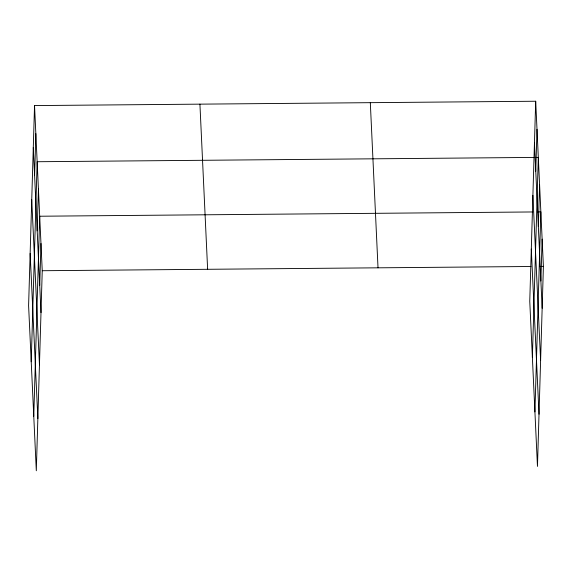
<?xml version="1.0" encoding="UTF-8"?>
<svg xmlns="http://www.w3.org/2000/svg" width="572" height="572" viewBox="0 0 572 572"><rect width="100%" height="100%" fill="white"/><g stroke="black" fill="none" stroke-linecap="round" stroke-linejoin="round"><path stroke-width="0.86" d="M34.534 105.584L28.6 305.62L36.308 470.763L42.242 270.728L34.534 105.584L535.692 101.237L543.4 266.38L537.466 466.416L529.758 301.272L535.692 101.237M34.606 175.547L35.85 133.655M31.224 361.769L37.159 161.733L538.316 157.386L532.375 357.421M37.187 230.873L38.431 188.982M33.762 416.266L39.704 216.23L532.854 211.955M39.733 285.371L40.969 243.479M535.757 171.2L537.001 129.308M538.338 226.526L539.582 184.634M534.92 411.919L540.855 211.883L537.301 211.912M540.883 281.024L542.127 239.132M42.242 270.728L530.952 266.495M539.846 266.416L543.4 266.38M534.448 143.122L542.156 308.272M532.897 195.309L540.604 360.46M531.302 249.085L539.01 414.228M370.313 102.667L378.021 267.818M199.921 104.147L207.629 269.298M33.29 147.469L40.998 312.619M31.746 199.657L39.454 364.807M30.152 253.432L37.859 418.575"/></g></svg>
